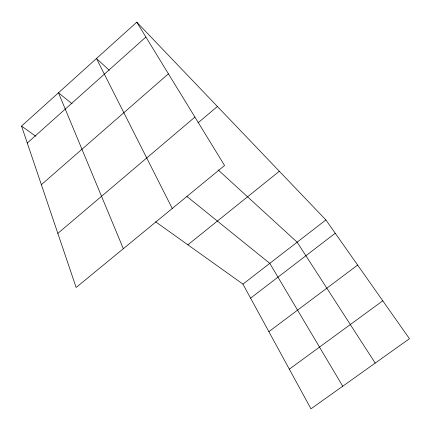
<?xml version="1.0" encoding="UTF-8"?>
<svg xmlns="http://www.w3.org/2000/svg" width="431" height="431" viewBox="0 0 431 431"><rect width="100%" height="100%" fill="white"/><g stroke="black" fill="none" stroke-linecap="round" stroke-linejoin="round"><path stroke-width="0.65" d="M136.778 22.164L224.562 165.499L76.136 287.477L21.55 126.094L136.778 22.164L325.884 219.934L409.45 338.718L310.966 408.836L242.944 284.126L155.532 221.733M27.277 143.022L145.893 37.05M41.365 184.673L168.413 73.82M57.835 233.37L194.914 117.092M198.055 122.83L217.402 106.479M187.857 244.808L279.347 171.263M242.944 284.126L325.884 219.934M250.589 298.15L335.243 233.236M268.869 331.66L357.644 265.081M289.325 369.162L382.782 300.811M21.55 126.094L35.757 136.239M72.079 103.785L58.471 92.8L123.331 248.692M186.887 196.45L269.779 263.357L342.731 386.219M109.296 70.275L96.463 58.53L172.249 208.491M218.145 169.895L297.137 242.184L375.212 363.091"/></g></svg>
